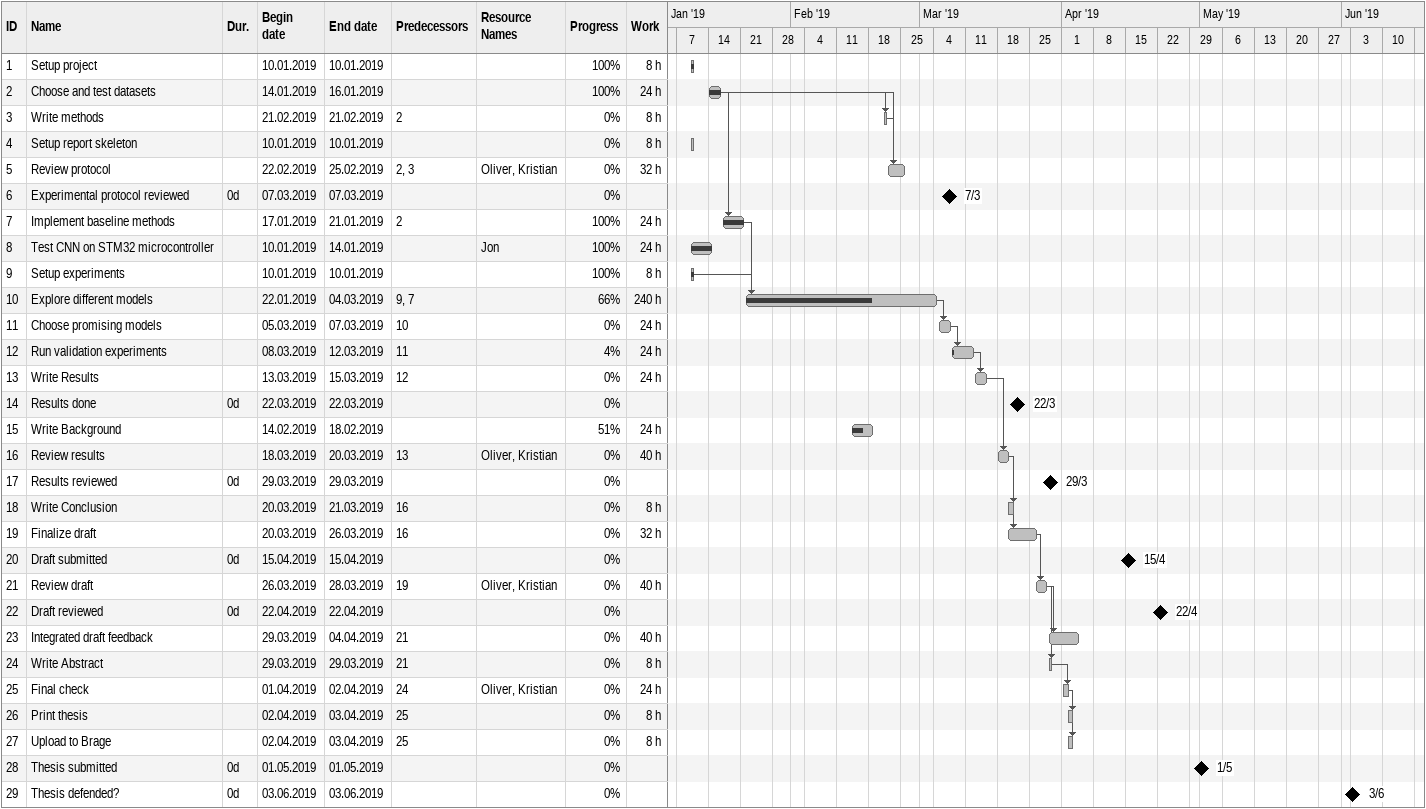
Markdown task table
| ID | Task | Duration | Start | Finish | Predecessors | Resources | % complete | Work (h) |
|---|---|---|---|---|---|---|---|---|
| 1 | Setup project |  | 2019-01-10 | 2019-01-10 |  |  | 100 | 8 |
| 2 | Choose and test datasets |  | 2019-01-14 | 2019-01-16 |  |  | 100 | 24 |
| 3 | Write methods |  | 2019-02-21 | 2019-02-21 | 2 |  | 0 | 8 |
| 4 | Setup report skeleton |  | 2019-01-10 | 2019-01-10 |  |  | 0 | 8 |
| 5 | Review protocol |  | 2019-02-22 | 2019-02-25 | 2, 3 | Oliver, Kristian | 0 | 32 |
| 6 | Experimental protocol reviewed | 0d | 2019-03-07 | 2019-03-07 |  |  | 0 |  |
| 7 | Implement baseline methods |  | 2019-01-17 | 2019-01-21 | 2 |  | 100 | 24 |
| 8 | Test CNN on STM32 microcontroller |  | 2019-01-10 | 2019-01-14 |  | Jon | 100 | 24 |
| 9 | Setup experiments |  | 2019-01-10 | 2019-01-10 |  |  | 100 | 8 |
| 10 | Explore different models |  | 2019-01-22 | 2019-03-04 | 9, 7 |  | 66 | 240 |
| 11 | Choose promising models |  | 2019-03-05 | 2019-03-07 | 10 |  | 0 | 24 |
| 12 | Run validation experiments |  | 2019-03-08 | 2019-03-12 | 11 |  | 4 | 24 |
| 13 | Write Results |  | 2019-03-13 | 2019-03-15 | 12 |  | 0 | 24 |
| 14 | Results done | 0d | 2019-03-22 | 2019-03-22 |  |  | 0 |  |
| 15 | Write Background |  | 2019-02-14 | 2019-02-18 |  |  | 51 | 24 |
| 16 | Review results |  | 2019-03-18 | 2019-03-20 | 13 | Oliver, Kristian | 0 | 40 |
| 17 | Results reviewed | 0d | 2019-03-29 | 2019-03-29 |  |  | 0 |  |
| 18 | Write Conclusion |  | 2019-03-20 | 2019-03-21 | 16 |  | 0 | 8 |
| 19 | Finalize draft |  | 2019-03-20 | 2019-03-26 | 16 |  | 0 | 32 |
| 20 | Draft submitted | 0d | 2019-04-15 | 2019-04-15 |  |  | 0 |  |
| 21 | Review draft |  | 2019-03-26 | 2019-03-28 | 19 | Oliver, Kristian | 0 | 40 |
| 22 | Draft reviewed | 0d | 2019-04-22 | 2019-04-22 |  |  | 0 |  |
| 23 | Integrated draft feedback |  | 2019-03-29 | 2019-04-04 | 21 |  | 0 | 40 |
| 24 | Write Abstract |  | 2019-03-29 | 2019-03-29 | 21 |  | 0 | 8 |
| 25 | Final check |  | 2019-04-01 | 2019-04-02 | 24 | Oliver, Kristian | 0 | 24 |
| 26 | Print thesis |  | 2019-04-02 | 2019-04-03 | 25 |  | 0 | 8 |
| 27 | Upload to Brage |  | 2019-04-02 | 2019-04-03 | 25 |  | 0 | 8 |
| 28 | Thesis submitted | 0d | 2019-05-01 | 2019-05-01 |  |  | 0 |  |
| 29 | Thesis defended? | 0d | 2019-06-03 | 2019-06-03 |  |  | 0 |  |
